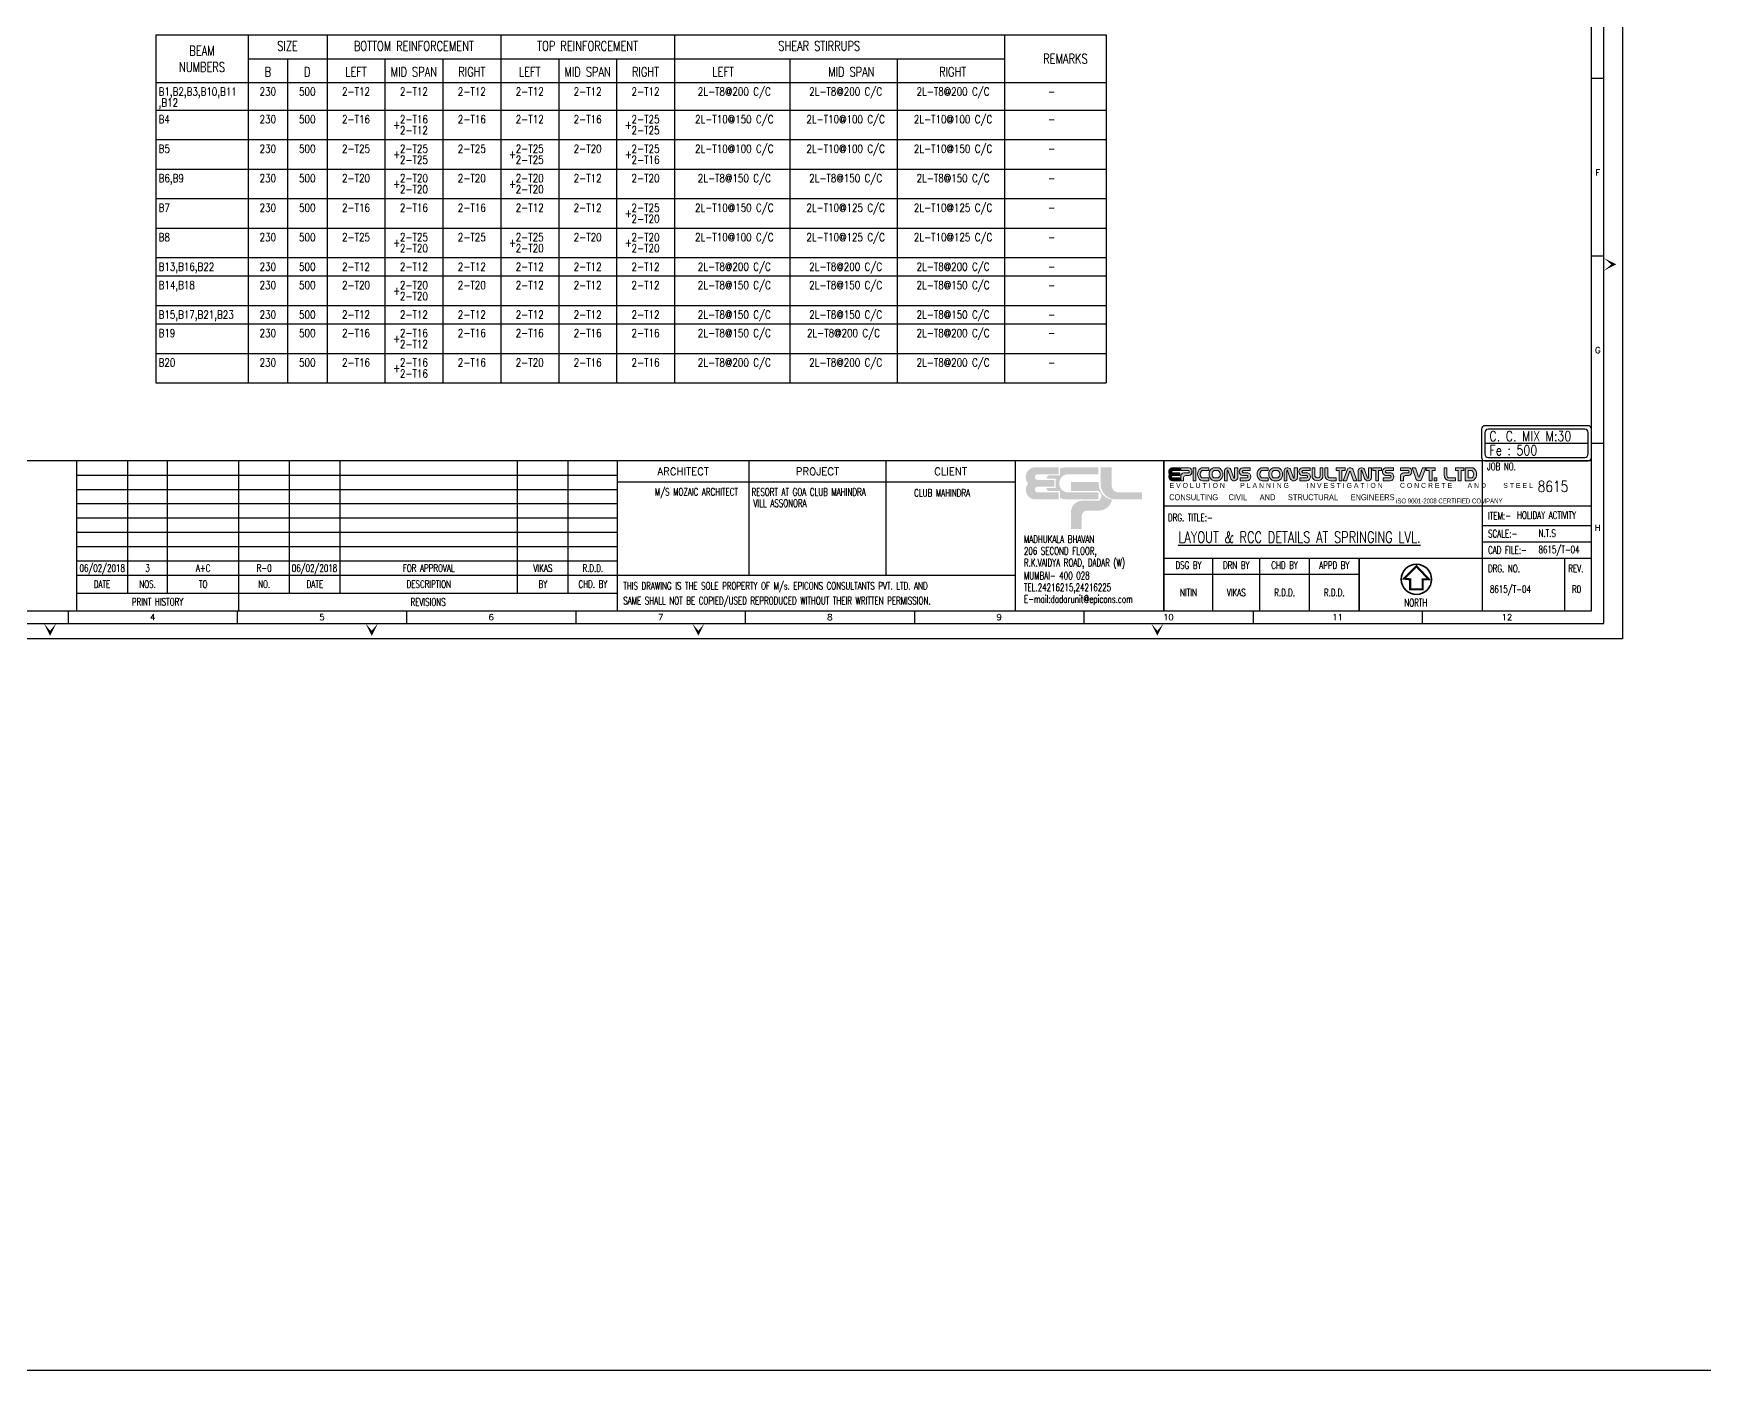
# Model space of a CAD drawing. Header units: millimetres. Extents: x 2659630 to 6742168, y -2425387 to -732288.
# Drawn here: x 4143125 to 4206617, y -1264311 to -1213533 of the extents above; entities that cross this region are included whole.
import ezdxf
from ezdxf.enums import TextEntityAlignment as Align

# ---------------------------------------------------------------- set-up
doc = ezdxf.new("R2010")
doc.units = ezdxf.units.MM
for name, color, linetype, lineweight in [('00 ECPL LOGO', 250, 'Continuous', 20), ('00 ELEV-2', 9, 'Continuous', 30), ('TEXT', 150, 'Continuous', 25)]:
    doc.layers.add(name, color=color, linetype=linetype, lineweight=lineweight)
for name, color, linetype in [('FRAME TABLE', 5, 'Continuous'), ('PNA', 8, 'Continuous'), ('S-COLUMN NO', 2, 'Continuous'), ('S-SCHEDULE LINE-1', 7, 'Continuous'), ('S-TITIL', 6, 'Continuous'), ('Schedule Border', 60, 'Continuous'), ('TEXT (SHEET)', 4, 'Continuous'), ('TEXT MIDIUM', 2, 'Continuous'), ('TEXT NORMAL', 4, 'Continuous'), ('TEXT SHEDULE BEAM', 4, 'Continuous'), ('TITLE', 6, 'Continuous')]:
    doc.layers.add(name, color=color, linetype=linetype)
doc.styles.add('ROMANS', font='r.shx', dxfattribs={"width": 0.7})
doc.styles.add('SEC. TEXT', font='arial.ttf', dxfattribs={"height": 180})

# ---------------------------------------------------------------- blocks, each defined once
blk = doc.blocks.new('ecpl logo')
at = {"layer": '00 ECPL LOGO'}
for color, points in [(256, [(351, -827, 0.621111), (586, -1401), (1442, -1401), (1442, -1151), (682, -1151, -0.917622), (682, -948), (1285, -948), (1285, -702), (682, -702, -0.926164), (682, -501), (1442, -501), (1442, -251), (581, -251, 0.621111), (351, -827)]), (152, [(2940, -251), (2940, -863, 0.384329), (3453, -1401), (4422, -1401), (4422, -1151), (3582, -1151, -0.414214), (3340, -908), (3340, -251)]), (140, [(1887, -779), (1887, -1102), (2862, -1102, -0.232111), (2971, -1281, -0.194401), (2883, -1450), (2269, -1450, 0.364674), (1887, -1802), (1887, -2463), (2269, -2463), (2269, -1996, -0.414214), (2462, -1802), (2899, -1802, 0.338499), (3350, -1412, -0.371272), (2877, -839), (2877, -779)])]:
    blk.add_hatch(color=color, dxfattribs=at).paths.add_polyline_path(points)
h = blk.add_hatch(color=253, dxfattribs=at)
h.dxf.hatch_style = 1
h.paths.add_polyline_path([(995, -993, 0.07148), (1056, -1106), (1486, -1106), (1486, -1356, 0.065387), (1776, -1401), (2862, -1401), (2862, -1151), (1776, -1151, -0.910826), (1742, -501), (2862, -501), (2862, -251), (1776, -251, 0.069483), (1486, -291), (1486, -546), (1071, -546, 0.072407), (1003, -657), (1329, -657), (1329, -993)])
blk = doc.blocks.new('EPICONS TITLE')
at = {"layer": '00 ECPL LOGO'}
h = blk.add_hatch(color=4, dxfattribs=at)
h.dxf.hatch_style = 1
h.paths.add_polyline_path([(678, -252), (678, -146), (414, -146, 0.261636), (303, -208, 0.285841), (304, -378, 0.344902), (324, -574, 0.204992), (418, -614), (678, -614), (678, -510), (424, -510, -1), (418, -426), (678, -426), (678, -331), (424, -331, -1), (422, -252)])
h = blk.add_hatch(color=4, dxfattribs=at)
h.dxf.hatch_style = 1
h.paths.add_polyline_path([(1011, -146), (712, -146), (712, -252), (997, -252, -0.440545), (997, -331), (816, -331, 0.414214), (712, -435), (712, -614), (810, -614), (810, -504, -0.414214), (888, -426), (997, -426, 0.757811)])
h.paths.add_polyline_path([(1254, -146), (1153, -146), (1153, -614), (1254, -614)])
h.paths.add_polyline_path([(1708, -146), (1494, -146, 0.154275), (1419, -169, 0.519672), (1419, -591, 0.154275), (1494, -614), (1708, -614), (1708, -510), (1472, -510, -0.210356), (1452, -502, -0.388707), (1452, -260, -0.210356), (1472, -252), (1708, -252)])
h.paths.add_polyline_path([(2037, -146), (1904, -146, 0.159018), (1828, -171, 0.507969), (1828, -589, 0.159018), (1904, -614), (2037, -614, 0.173791), (2119, -585, 0.472311), (2119, -175, 0.173791)])
h.paths.add_polyline_path([(2046, -252, -0.185052), (2063, -258, -0.445894), (2063, -504, -0.185052), (2046, -510), (1899, -510, -0.185052), (1882, -504, -0.445894), (1882, -258, -0.185052), (1899, -252)], flags=16)
h.paths.add_polyline_path([(2501, -209, 0.723435), (2273, -252), (2273, -614), (2374, -614), (2374, -252, -0.723435), (2399, -241), (2495, -533, 0.724077), (2751, -510), (2751, -146), (2635, -146), (2635, -509, -0.755661), (2603, -519)])
h.paths.add_polyline_path([(3198, -146), (2916, -146, 0.823713), (2916, -429), (3082, -429, -0.713272), (3082, -510), (2830, -510), (2830, -614), (3082, -614, 0.900309), (3082, -324), (2936, -324, -0.746931), (2936, -252), (3198, -252)])
h = blk.add_hatch(color=4, dxfattribs=at)
h.dxf.hatch_style = 1
h.paths.add_polyline_path([(3837, -146), (3623, -146, 0.154275), (3548, -169, 0.519672), (3548, -591, 0.154275), (3623, -614), (3837, -614), (3837, -510), (3600, -510, -0.210932), (3581, -502, -0.385278), (3580, -260, -0.212895), (3599, -252), (3837, -252)])
h.paths.add_polyline_path([(4255, -175, 0.173792), (4173, -146), (4040, -146, 0.159018), (3964, -171, 0.507969), (3964, -589, 0.159018), (4040, -614), (4173, -614, 0.173792), (4255, -585, 0.472311)])
h.paths.add_polyline_path([(4182, -252, -0.185053), (4199, -258, -0.445893), (4199, -504, -0.185053), (4182, -510), (4035, -510, -0.185053), (4017, -504, -0.445893), (4017, -258, -0.185053), (4035, -252)], flags=16)
h.paths.add_polyline_path([(4406, -252), (4406, -614), (4507, -614), (4507, -252, -0.436861), (4522, -236, -0.319738), (4534, -245), (4629, -533, 0.724077), (4884, -510), (4884, -146), (4768, -146), (4768, -509, -0.755661), (4737, -519), (4635, -209, 0.723435)])
h.paths.add_polyline_path([(5335, -146), (5053, -146, 0.823713), (5053, -429), (5219, -429, -0.713272), (5219, -510), (4967, -510), (4967, -614), (5219, -614, 0.900309), (5219, -324), (5074, -324, -0.746931), (5074, -252), (5335, -252)])
h.paths.add_polyline_path([(5509, -146), (5408, -146), (5408, -452, 0.160106), (5433, -529, 0.505303), (5772, -529, 0.160106), (5797, -452), (5797, -146), (5699, -146), (5699, -451, -0.621318), (5509, -451)])
h.paths.add_polyline_path([(5969, -146), (5862, -146), (5862, -406, 0.414214), (6070, -614), (6267, -614), (6267, -510), (6047, -510, -0.414214), (5969, -432)])
h.paths.add_polyline_path([(6589, -146), (6267, -146), (6267, -249), (6372, -249), (6372, -614), (6473, -614), (6473, -249), (6589, -249)])
h.paths.add_polyline_path([(6863, -194, 0.539211), (6672, -201), (6523, -614), (6641, -614), (6752, -289, -0.708617), (6777, -289), (6894, -614), (7006, -614)])
h.paths.add_polyline_path([(7288, -209, 0.723435), (7059, -252), (7059, -614), (7160, -614), (7160, -252, -0.723435), (7186, -241), (7282, -533, 0.724077), (7538, -510), (7538, -146), (7421, -146), (7421, -509, -0.755661), (7390, -519)])
h.paths.add_polyline_path([(7886, -146), (7579, -146), (7579, -249), (7684, -249), (7684, -614), (7785, -614), (7785, -249), (7886, -249)])
h.paths.add_polyline_path([(8321, -146), (8059, -146, 0.157568), (7983, -170, 0.511532), (7983, -404, 0.157569), (8059, -429), (8206, -429, -0.713272), (8206, -510), (7953, -510), (7953, -614), (8206, -614, 0.900308), (8206, -324), (8065, -324), (8060, -324, -0.722204), (8060, -249), (8321, -249)])
h = blk.add_hatch(color=4, dxfattribs=at)
h.dxf.hatch_style = 1
h.paths.add_polyline_path([(8875, -146), (8576, -146), (8576, -252), (8849, -252, -0.270444), (8871, -265, -0.26297), (8871, -318, -0.270444), (8849, -331), (8680, -331, 0.414214), (8576, -435), (8576, -614), (8674, -614), (8674, -504, -0.414214), (8752, -426), (8861, -426, 0.757811)])
h.paths.add_polyline_path([(9103, -146), (8990, -146), (9133, -566, 0.539211), (9324, -560), (9474, -146), (9356, -146), (9244, -471, -0.708617), (9220, -471)])
h.paths.add_polyline_path([(9814, -146), (9492, -146), (9492, -249), (9597, -249), (9597, -614), (9698, -614), (9698, -249), (9814, -249)])
h.paths.add_polyline_path([(10234, -146), (10128, -146), (10128, -406, 0.414214), (10336, -614), (10533, -614), (10533, -510), (10312, -510, -0.414214), (10234, -432)])
h.paths.add_polyline_path([(9871, -510), (9775, -510), (9775, -614), (9871, -614)])
h = blk.add_hatch(color=4, dxfattribs=at)
h.dxf.hatch_style = 1
h.paths.add_polyline_path([(10533, -146), (10533, -249), (10637, -249), (10637, -614), (10739, -614), (10739, -249), (10839, -249), (10839, -146)])
h.paths.add_polyline_path([(10890, -146), (10890, -614), (11119, -614, 0.189446), (11208, -580, 0.435754), (11208, -181, 0.189446), (11119, -146)])
h.paths.add_polyline_path([(11122, -249, -0.519112), (11122, -510), (10989, -510), (10989, -249)], flags=16)
at = {"layer": '00 ECPL LOGO', "color": 4}
for p, q in [((678, -146), (414, -146)), ((418, -426), (678, -426)), ((678, -510), (418, -510)), ((424, -252), (678, -252)), ((678, -331), (424, -331)), ((678, -252), (678, -146)), ((678, -426), (678, -331)), ((678, -614), (678, -510)), ((1011, -146), (712, -146)), ((712, -146), (712, -252)), ((997, -252), (712, -252)), ((712, -435), (712, -614)), ((810, -504), (810, -614)), ((997, -331), (816, -331)), ((888, -426), (997, -426)), ((1153, -146), (1254, -146)), ((1153, -146), (1153, -614)), ((1254, -146), (1254, -614)), ((1472, -252), (1708, -252)), ((1472, -510), (1708, -510)), ((1494, -146), (1708, -146)), ((1708, -252), (1708, -146)), ((1708, -614), (1708, -510)), ((1899, -252), (2046, -252)), ((1899, -510), (2046, -510)), ((1904, -146), (2037, -146)), ((2273, -252), (2273, -614)), ((2374, -252), (2374, -614)), ((2399, -241), (2495, -533)), ((2501, -209), (2603, -519)), ((2635, -146), (2751, -146)), ((2751, -146), (2635, -146)), ((2635, -146), (2635, -510)), ((2751, -146), (2751, -510)), ((2751, -252), (2751, -252)), ((2751, -510), (2751, -510)), ((2830, -614), (2830, -510)), ((2830, -510), (3082, -510)), ((2916, -146), (3198, -146)), ((3198, -146), (2916, -146)), ((3082, -429), (2916, -429)), ((2936, -252), (3198, -252)), ((3082, -324), (2936, -324)), ((3198, -252), (3198, -146)), ((3599, -252), (3837, -252)), ((3600, -510), (3837, -510)), ((3837, -146), (3623, -146)), ((3837, -252), (3837, -146)), ((3837, -614), (3837, -510)), ((4035, -252), (4182, -252)), ((4035, -510), (4182, -510)), ((4040, -146), (4173, -146)), ((4406, -252), (4406, -614)), ((4507, -252), (4507, -614)), ((4534, -245), (4629, -533)), ((4635, -209), (4737, -519)), ((4768, -146), (4884, -146)), ((4768, -146), (4884, -146)), ((4884, -146), (4768, -146)), ((4768, -146), (4768, -510)), ((4884, -146), (4884, -510)), ((4884, -252), (4884, -252)), ((4967, -614), (4967, -510)), ((4967, -510), (5219, -510)), ((4967, -510), (5219, -510)), ((5053, -146), (5335, -146)), ((5053, -146), (5335, -146)), ((5335, -146), (5053, -146)), ((5219, -429), (5053, -429)), ((5074, -252), (5335, -252)), ((5219, -324), (5074, -324)), ((5335, -252), (5335, -146)), ((5408, -146), (5509, -146)), ((5509, -146), (5408, -146)), ((5408, -146), (5408, -452)), ((5509, -146), (5509, -451)), ((5699, -146), (5797, -146)), ((5797, -146), (5699, -146)), ((5699, -146), (5699, -451)), ((5797, -146), (5797, -452)), ((5862, -146), (5969, -146)), ((5969, -146), (5862, -146)), ((5862, -406), (5862, -146)), ((5969, -432), (5969, -146)), ((6047, -510), (6267, -510)), ((6267, -146), (6589, -146)), ((6589, -146), (6267, -146)), ((6267, -146), (6267, -249)), ((6267, -249), (6372, -249)), ((6267, -510), (6267, -614)), ((6372, -614), (6372, -249)), ((6473, -614), (6473, -249)), ((6473, -249), (6589, -249)), ((6523, -614), (6672, -201)), ((6589, -146), (6589, -249)), ((6641, -614), (6752, -289)), ((6894, -614), (6777, -289)), ((7006, -614), (6863, -194)), ((7059, -252), (7059, -614)), ((7160, -252), (7160, -614)), ((7186, -241), (7282, -533)), ((7288, -209), (7390, -519)), ((7421, -146), (7538, -146)), ((7421, -146), (7538, -146)), ((7538, -146), (7421, -146)), ((7421, -146), (7538, -146)), ((7421, -146), (7421, -510)), ((7538, -146), (7538, -510)), ((7538, -252), (7538, -252)), ((7538, -510), (7538, -510)), ((7579, -146), (7886, -146)), ((7886, -146), (7579, -146)), ((7579, -146), (7886, -146)), ((7579, -146), (7886, -146)), ((7886, -146), (7579, -146)), ((7579, -146), (7579, -249)), ((7579, -249), (7684, -249)), ((7579, -249), (7684, -249)), ((7684, -614), (7684, -249)), ((7785, -614), (7785, -249)), ((7785, -249), (7886, -249)), ((7785, -249), (7886, -249)), ((7886, -146), (7886, -249)), ((7953, -614), (7953, -510)), ((7953, -510), (8206, -510)), ((7953, -510), (8206, -510)), ((7953, -510), (8206, -510)), ((8040, -146), (8321, -146)), ((8040, -146), (8321, -146)), ((8206, -429), (8040, -429)), ((8321, -146), (8059, -146)), ((8059, -429), (8194, -429)), ((8060, -249), (8321, -249)), ((8206, -324), (8060, -324)), ((8065, -324), (8206, -324)), ((8321, -252), (8321, -146)), ((8875, -146), (8576, -146)), ((8576, -146), (8576, -252)), ((8849, -252), (8576, -252)), ((8576, -435), (8576, -614)), ((8674, -504), (8674, -614)), ((8849, -331), (8680, -331)), ((8752, -426), (8861, -426)), ((9103, -146), (8990, -146)), ((9103, -146), (8990, -146)), ((8990, -146), (9133, -566)), ((9103, -146), (9220, -471)), ((9356, -146), (9244, -471)), ((9474, -146), (9324, -560)), ((9474, -146), (9356, -146)), ((9408, -146), (9356, -146)), ((9474, -146), (9356, -146)), ((9492, -146), (9814, -146)), ((9814, -146), (9492, -146)), ((9492, -146), (9814, -146)), ((9492, -146), (9814, -146)), ((9492, -146), (9814, -146)), ((9492, -146), (9492, -249)), ((9492, -249), (9597, -249)), ((9492, -249), (9597, -249)), ((9597, -614), (9597, -249)), ((9698, -614), (9698, -249)), ((9698, -249), (9814, -249)), ((9698, -249), (9814, -249)), ((9814, -146), (9814, -249)), ((10128, -146), (10234, -146)), ((10234, -146), (10128, -146)), ((10128, -406), (10128, -146)), ((10234, -432), (10234, -146)), ((10312, -510), (10533, -510)), ((10533, -146), (10839, -146)), ((10839, -146), (10533, -146)), ((10533, -146), (10533, -249)), ((10533, -249), (10637, -249)), ((10637, -249), (10533, -249)), ((10533, -510), (10533, -614)), ((10637, -614), (10637, -249)), ((10739, -614), (10739, -249)), ((10739, -249), (10839, -249)), ((10739, -249), (10839, -249)), ((10839, -249), (10739, -249)), ((10839, -146), (10839, -249)), ((10890, -146), (11119, -146)), ((10890, -146), (10890, -614)), ((10989, -249), (10989, -510)), ((10989, -249), (11113, -249)), ((10989, -510), (11113, -510)), ((418, -614), (678, -614)), ((712, -614), (810, -614)), ((1153, -614), (1254, -614)), ((1494, -614), (1708, -614)), ((2037, -614), (1904, -614)), ((2273, -614), (2374, -614)), ((2614, -614), (2635, -614)), ((2635, -614), (2635, -614)), ((2830, -614), (3082, -614)), ((2830, -614), (3082, -614)), ((3623, -614), (3837, -614)), ((4040, -614), (4173, -614)), ((4406, -614), (4507, -614)), ((4406, -614), (4507, -614)), ((4406, -614), (4507, -614)), ((4967, -614), (5219, -614)), ((4967, -614), (5219, -614)), ((4967, -614), (5219, -614)), ((6070, -614), (6267, -614)), ((6070, -614), (6267, -614)), ((6372, -614), (6473, -614)), ((6372, -614), (6473, -614)), ((6523, -614), (6641, -614)), ((6589, -614), (6641, -614)), ((6894, -614), (7006, -614)), ((6894, -614), (7006, -614)), ((7059, -614), (7160, -614)), ((7059, -614), (7160, -614)), ((7059, -614), (7160, -614)), ((7684, -614), (7785, -614)), ((7684, -614), (7785, -614)), ((7684, -614), (7785, -614)), ((7684, -614), (7785, -614)), ((7953, -614), (8206, -614)), ((7953, -614), (8206, -614)), ((7953, -614), (8206, -614)), ((7953, -614), (8206, -614)), ((7953, -614), (8206, -614)), ((8576, -614), (8674, -614)), ((9597, -614), (9698, -614)), ((9597, -614), (9698, -614)), ((9597, -614), (9698, -614)), ((10336, -614), (10533, -614)), ((10336, -614), (10533, -614)), ((10637, -614), (10739, -614)), ((10637, -614), (10739, -614)), ((10637, -614), (10739, -614)), ((10637, -614), (10739, -614)), ((10653, -614), (10739, -614)), ((10653, -614), (10739, -614)), ((10653, -614), (10739, -614)), ((10653, -614), (10739, -614)), ((10890, -614), (11119, -614))]:
    blk.add_line(p, q, dxfattribs=at)
blk.add_lwpolyline([(9775, -510), (9871, -510), (9871, -614), (9775, -614)], close=True, dxfattribs=at)
for centre, radius, start, end in [((439, -292), 160, 148.64797, 212.45631), ((439, -464), 160, 147.54369, 223.66124), ((414, -276), 130, 90, 148.64797), ((418, -484), 130, 223.66124, 270), ((421, -468), 42.1, 94.02421, 265.97579), ((423, -291), 39.6, 88.76368, 271.23632), ((816, -435), 104, 90, 180), ((888, -504), 78, 90, 180), ((965, -284), 146, 282.71879, 71.3398), ((961, -291), 53.7, 312.44874, 47.55126), ((1567, -380), 257, 125.08074, 234.91926), ((1584, -381), 179, 137.51709, 222.48291), ((1494, -276), 130, 90, 125.08074), ((1494, -484), 130, 234.91926, 270), ((1472, -278), 26, 90, 137.51709), ((1472, -484), 26, 222.48291, 270), ((1981, -380), 259, 126.14172, 233.85828), ((1992, -381), 165, 131.93642, 228.06358), ((1904, -276), 130, 90, 126.14172), ((1904, -484), 130, 233.85828, 270), ((1899, -278), 26, 90, 131.93642), ((1899, -484), 26, 228.06358, 270), ((2037, -276), 130, 50.56378, 90), ((2037, -484), 130, 270, 309.43622), ((2046, -278), 26, 48.06358, 90), ((2046, -484), 26, 270, 311.93642), ((1953, -381), 165, 311.93642, 48.06358), ((1951, -380), 265, 309.43622, 50.56378), ((2394, -268), 122, 28.74999, 172.28311), ((2388, -251), 14.5, 40.01913, 183.55226), ((2619, -479), 135, 203.2219, 346.75502), ((2618, -510), 17.1, 214.07961, 357.61273), ((2944, -287), 144, 101.04253, 258.95747), ((2947, -288), 37.6, 106.48558, 253.51442), ((3067, -469), 146, 276.00604, 83.99396), ((3068, -470), 43.1, 289.00161, 70.99839), ((3696, -380), 257, 125.08074, 234.91926), ((3714, -381), 180, 138.07412, 222.35635), ((3623, -276), 130, 90, 125.08074), ((3623, -484), 130, 234.91926, 270), ((3599, -278), 26, 90, 138.07412), ((3600, -484), 26, 222.35635, 270), ((4116, -380), 259, 126.14172, 233.85828), ((4127, -381), 165, 131.93642, 228.06358), ((4040, -276), 130, 90, 126.14172), ((4040, -484), 130, 233.85828, 270), ((4035, -278), 26, 90, 131.93642), ((4035, -484), 26, 228.06358, 270), ((4173, -276), 130, 50.56378, 90), ((4173, -484), 130, 270, 309.43622), ((4182, -278), 26, 48.06358, 90), ((4182, -484), 26, 270, 311.93642), ((4089, -381), 165, 311.93642, 48.06358), ((4087, -380), 265, 309.43622, 50.56378), ((4527, -268), 122, 28.74999, 172.28311), ((4522, -251), 14.5, 89.15773, 183.55226), ((4522, -249), 13, 18.23344, 89.15773), ((4753, -479), 135, 203.2219, 346.85165), ((4751, -510), 17.1, 214.07961, 357.61273), ((5081, -287), 144, 101.04253, 258.95747), ((5084, -288), 37.6, 106.48558, 253.51442), ((5204, -469), 146, 276.00604, 83.99396), ((5205, -470), 43.1, 289.00161, 70.99839), ((5538, -452), 130, 180, 216.38482), ((5602, -404), 210, 216.38482, 323.61518), ((5604, -405), 106, 206.29314, 333.70686), ((5667, -452), 130, 323.61518, 0), ((6070, -406), 208, 180, 270), ((6047, -432), 78, 180, 270), ((6770, -260), 114, 35.16598, 148.50219), ((6764, -294), 13, 19.76646, 161.05459), ((7181, -268), 122, 28.74999, 172.28311), ((7175, -251), 14.5, 40.01913, 183.55226), ((7406, -479), 135, 203.2219, 346.75502), ((7404, -510), 17.1, 214.07961, 357.61273), ((8067, -287), 144, 125.81796, 234.18198), ((8059, -276), 130, 90, 125.81796), ((8059, -299), 130, 234.18198, 270), ((8072, -286), 39.3, 108.32609, 238.19572), ((8065, -298), 26, 238.19572, 270), ((8190, -469), 146, 276.00604, 83.99396), ((8192, -470), 43.1, 289.00161, 70.99839), ((8680, -435), 104, 90, 180), ((8752, -504), 78, 90, 180), ((8849, -278), 26, 29.46718, 90), ((8849, -305), 26, 270, 330.53282), ((8829, -284), 146, 282.71879, 71.3398), ((8824, -291), 53.7, 330.53282, 29.46718), ((9227, -500), 114, 215.16598, 328.50219), ((9232, -467), 13, 199.76646, 341.05459), ((10336, -406), 208, 180, 270), ((10312, -432), 78, 180, 270), ((11113, -275), 26, 51.48158, 90), ((11113, -484), 26, 270, 308.51842), ((11119, -276), 130, 47.09074, 90), ((11119, -484), 130, 270, 312.90926), ((11030, -380), 160, 308.51842, 51.48158), ((11023, -380), 272, 312.90926, 47.09074)]:
    blk.add_arc(centre, radius, start, end, dxfattribs=at)
at = {"layer": '00 ECPL LOGO', "color": 4, "style": 'SEC. TEXT'}
for s, height, width, p in [('CONSULTING     CIVIL      AND      STRUCTURAL      ENGINEERS', 212.64, 0.9, (294, -1308)), ('E V O L U T I O N        P L A N N I N G         I N V E S T I G A T I O N         C O N C R E T E        A N D         S T E E L', 177.202, 0.8, (308, -869)), ('iSO 9001-2008 CERTIFIED COMPANY', 177.2, 0.7, (8411, -1424))]:
    blk.add_text(s, height=height, dxfattribs=dict(at, width=width)).set_placement(p)
blk = doc.blocks.new('FOLDER')
at = {"layer": 'PNA'}
for points in [[(-1250, 2500), (0, 0), (0, 1000)], [(1250, 2500), (0, 0), (0, 1000)]]:
    blk.add_solid(points, dxfattribs=at)
blk = doc.blocks.new('A1_SHEET.')
at = {"color": 1}
for p, q in [((828.5, 71.9), (17.5, 71.9)), ((655.76, 53.61), (828.5, 53.61)), ((655.76, 32.53), (828.5, 32.53)), ((216.12, 25.64), (435.51, 25.64)), ((655.76, 26.1), (734.56, 26.1)), ((216.12, 18.44), (434.78, 18.44))]:
    blk.add_line(p, q, dxfattribs=at)
for p, q in [((236.89, 18.44), (236.89, 71.9)), ((252.98, 18.44), (252.98, 71.9)), ((302.31, 18.44), (302.31, 71.9)), ((322.73, 18.44), (322.73, 71.9)), ((394.39, 18.44), (394.39, 71.9)), ((414.95, 18.44), (414.95, 71.9)), ((734.56, 11.2), (734.56, 32.53))]:
    blk.add_line(p, q)
at = {"color": 5, "linetype": 'ByBlock', "lineweight": -2}
for p, q in [((216.24, 66.12), (434.78, 66.12)), ((216.24, 60.33), (434.78, 60.33)), ((216.24, 54.55), (434.78, 54.55)), ((216.24, 48.77), (434.78, 48.77)), ((216.24, 42.98), (434.78, 42.98)), ((784.52, 45.74), (828.5, 45.74)), ((216.24, 37.2), (434.78, 37.2)), ((784.52, 39.14), (828.5, 39.14)), ((216.24, 31.42), (434.78, 31.42)), ((675.41, 11.2), (675.41, 32.53)), ((694.37, 11.2), (694.37, 32.53)), ((714.47, 11.2), (714.47, 32.53)), ((817.49, 32.53), (817.49, 11.2))]:
    blk.add_line(p, q, dxfattribs=at)
at = {"flags": 128}
blk.add_lwpolyline([(0, 0), (0, 594), (841, 594), (841, 0)], close=True, dxfattribs=at)
at = {"color": 1, "const_width": 0.575}
for points in [[(216.24, 11.33), (216.24, 71.9)], [(281.75, 11.33), (281.75, 71.9)], [(434.78, 11.2), (434.78, 71.9)], [(487.97, 25.58), (487.97, 71.9)], [(543.33, 25.58), (543.33, 71.9)], [(595.57, 11.2), (595.57, 71.9)], [(655.61, 11.2), (655.61, 71.9)], [(784.34, 11.2), (784.34, 71.9)], [(434.78, 63.3), (595.57, 63.3)], [(734.56, 11.2), (734.56, 32.53)], [(434.78, 25.58), (595.57, 25.58)]]:
    blk.add_lwpolyline(points, dxfattribs=at)
at = {"layer": 'PNA'}
for p, q in [((828.5, 226.45), (833.5, 226.45)), ((828.5, 154.7), (833.5, 154.7)), ((828.5, 78.95), (833.5, 78.95)), ((212.75, 11.2), (212.75, 6.2)), ((281.17, 11.2), (281.17, 6.2)), ((349.58, 11.2), (349.58, 6.2)), ((418, 11.2), (418, 6.2)), ((486.42, 11.2), (486.42, 6.2)), ((554.83, 11.2), (554.83, 6.2)), ((623.25, 11.2), (623.25, 6.2)), ((691.67, 11.2), (691.67, 6.2)), ((760.08, 11.2), (760.08, 6.2))]:
    blk.add_line(p, q, dxfattribs=at)
at = {"layer": 'PNA', "color": 1}
for points in [[(7.5, 6.2), (833.5, 6.2), (833.5, 587.8), (7.5, 587.8)], [(17.5, 11.2), (828.5, 11.2), (828.5, 582.8), (17.5, 582.8)]]:
    blk.add_lwpolyline(points, close=True, dxfattribs=at)
at = {"layer": 'TITLE', "color": 1, "const_width": 0.856}
blk.add_lwpolyline([(757.71, 29.29), (752.7, 24.27), (755.18, 23.98), (755.18, 19.94), (760.25, 19.94), (760.25, 23.98), (762.73, 23.98)], close=True, dxfattribs=at)
at = {"layer": 'TITLE', "lineweight": 35}
blk.add_circle((757.71, 23.98), 6.12, dxfattribs=at)
at = {"layer": '00 ELEV-2', "xscale": 0.0112961961291064, "yscale": 0.0112961961291064, "zscale": 0.0112961961291064}
for name, p in [('ecpl logo', (596.83, 72.1)), ('EPICONS TITLE', (654.45, 70.73))]:
    blk.add_blockref(name, p, dxfattribs=at)
at = {"layer": 'PNA', "xscale": 0.0020000000001672, "yscale": 0.0020000000001672, "zscale": 0.0020000000001672, "rotation": 90}
blk.add_blockref('FOLDER', (838.5, 151.2), dxfattribs=at)
at = {"layer": 'PNA', "xscale": 0.0020000000043068, "yscale": 0.0020000000043068, "zscale": 0.0020000000043068}
for p in [(205.5, 1.2), (335.5, 1.2), (467.5, 1.2), (653, 1.2)]:
    blk.add_blockref('FOLDER', p, dxfattribs=at)
at = {"layer": 'PNA', "style": 'ROMANS'}
for s, p in [('F', (831, 188.3)), ('G', (831, 116.55)), ('H', (831, 44.8)), ('4', (246.97, 8.7)), ('5', (315.38, 8.7)), ('6', (383.8, 8.7)), ('7', (452.22, 8.7)), ('8', (520.63, 8.7)), ('9', (589.05, 8.7)), ('10', (657.47, 8.7)), ('11', (725.88, 8.7)), ('12', (794.3, 8.7))]:
    blk.add_text(s, height=2.5, dxfattribs=at).set_placement(p, align=Align.MIDDLE)
at = {"layer": 'TEXT (SHEET)', "color": 2, "style": 'ROMANS'}
for s, p in [('ARCHITECT', (461.38, 67.6)), ('PROJECT', (515.65, 67.6)), ('CLIENT', (569.45, 67.6))]:
    blk.add_text(s, height=3, dxfattribs=at).set_placement(p, align=Align.MIDDLE_CENTER)
at = {"layer": 'TEXT (SHEET)', "color": 4, "style": 'ROMANS', "width": 0.7}
for s, p in [('JOB NO.', (786.28, 68.07)), ('MADHUKALA BHAVAN', (599.07, 38.66, 0.07)), ('206 SECOND FLOOR,', (599.07, 33.94, 0.07)), ('R.K.VAIDYA ROAD, DADAR (W)', (599.07, 29.22, 0.07)), ('THIS DRAWING IS THE SOLE PROPERTY OF M/s. EPICONS CONSULTANTS PVT. LTD. AND', (437.15, 19.82)), ('TEL.24216215,24216225', (599.07, 19.24, 0.07)), ('MUMBAI- 400 028', (599.07, 23.96, 0.07)), ('SAME SHALL NOT BE COPIED/USED REPRODUCED WITHOUT THEIR WRITTEN PERMISSION.', (437.15, 13.87)), ('E-mail:dadarunit@epicons.com', (599.07, 14.52, 0.07)), ('NORTH', (752.82, 13.05))]:
    blk.add_text(s, height=3, dxfattribs=at).set_placement(p)
for s, p in [('DRG. TITLE:-', (657.3, 48.95)), ('ITEM:-', (786.66, 49.68)), ('SCALE:-', (786.66, 42.44)), ('CAD FILE:-', (786.66, 35.83)), ('DRG. NO. ', (786.66, 28.38)), ('REV.', (819.08, 28.38))]:
    blk.add_text(s, height=3, dxfattribs=at).set_placement(p, align=Align.MIDDLE_LEFT)
for s, p in [('DSG BY', (665.58, 29.68)), ('DRN BY', (684.89, 29.68)), ('CHD BY', (704.42, 29.68)), ('APPD BY', (724.51, 29.68)), ('DATE', (226.5, 22.04)), ('NOS.', (244.93, 22.04)), ('TO', (267.36, 22.04)), ('NO.', (292.03, 22.04)), ('DATE', (312.52, 22.04)), ('DESCRIPTION', (358.56, 22.04)), ('BY', (404.67, 22.04)), ('CHD. BY', (424.87, 22.04)), ('PRINT HISTORY', (248.93, 14.89)), ('REVISIONS', (358.27, 14.82))]:
    blk.add_text(s, height=3, dxfattribs=at).set_placement(p, align=Align.MIDDLE_CENTER)

msp = doc.modelspace()

# ---------------------------------------------------------------- linework, layer by layer
at = {"layer": 'FRAME TABLE', "color": 7}
for p, q in [((4147780.551, -1213591.329), (4183877.128, -1213591.329)), ((4147780.551, -1213591.329), (4147780.551, -1215391.329)), ((4151280.551, -1213591.329), (4151280.551, -1215391.329)), ((4154280.551, -1213591.329), (4154280.551, -1215391.329)), ((4160880.551, -1213591.329), (4160880.551, -1215391.329)), ((4167480.551, -1213591.329), (4167480.551, -1215391.329)), ((4180022.321, -1213591.329), (4180022.321, -1215391.329)), ((4183877.128, -1213591.329), (4183877.128, -1215391.329)), ((4152780.551, -1214491.329), (4152780.551, -1215391.329)), ((4156480.551, -1214491.329), (4156480.551, -1215391.329)), ((4158680.551, -1214491.329), (4158680.551, -1215391.329)), ((4163080.551, -1214491.329), (4163080.551, -1215391.329)), ((4165280.551, -1214491.329), (4165280.551, -1215391.329)), ((4171861.141, -1214491.329), (4171861.141, -1215391.329)), ((4175941.731, -1214491.329), (4175941.731, -1215391.329)), ((4147780.551, -1215391.329), (4183877.128, -1215391.329)), ((4147780.551, -1215391.329), (4147780.551, -1226801.329)), ((4151280.551, -1215391.329), (4151280.551, -1226801.329)), ((4152780.551, -1215391.329), (4152780.551, -1226801.329)), ((4154280.551, -1215391.329), (4154280.551, -1226801.329)), ((4156480.551, -1215391.329), (4156480.551, -1226801.329)), ((4158680.551, -1215391.329), (4158680.551, -1226801.329)), ((4160880.551, -1215391.329), (4160880.551, -1226801.329)), ((4163080.551, -1215391.329), (4163080.551, -1226801.329)), ((4165280.551, -1215391.329), (4165280.551, -1226801.329)), ((4167480.551, -1215391.329), (4167480.551, -1226801.329)), ((4171861.141, -1215391.329), (4171861.141, -1226801.329)), ((4175941.731, -1215391.329), (4175941.731, -1226801.329)), ((4180022.321, -1215391.329), (4180022.321, -1226801.329)), ((4183877.128, -1215391.329), (4183877.128, -1226801.329)), ((4147780.551, -1226801.329), (4183877.128, -1226801.329))]:
    msp.add_line(p, q, dxfattribs=at)
at = {"layer": 'FRAME TABLE'}
for p, q in [((4151280.551, -1214491.329), (4180022.321, -1214491.329)), ((4147780.551, -1216441.329), (4183877.128, -1216441.329)), ((4147780.551, -1216441.329), (4183877.128, -1216441.329)), ((4147780.551, -1217561.329), (4183877.128, -1217561.329)), ((4147780.551, -1218681.329), (4183877.128, -1218681.329)), ((4147780.551, -1218681.329), (4183877.128, -1218681.329)), ((4147780.551, -1219801.329), (4183877.128, -1219801.329)), ((4147780.551, -1219801.329), (4183877.128, -1219801.329)), ((4147780.551, -1220921.329), (4183877.128, -1220921.329)), ((4147780.551, -1222041.329), (4183877.128, -1222041.329)), ((4147780.551, -1222041.329), (4183877.128, -1222041.329)), ((4147780.551, -1222741.329), (4183877.128, -1222741.329)), ((4147780.551, -1223861.329), (4183877.128, -1223861.329)), ((4147780.551, -1224561.329), (4183877.128, -1224561.329)), ((4147780.551, -1225681.329), (4183877.128, -1225681.329))]:
    msp.add_line(p, q, dxfattribs=at)
at = {"layer": 'S-COLUMN NO', "ltscale": 2500}
msp.add_lwpolyline([(3814845.884, -1073997.354), (4322310.866, -1073997.354), (4322310.866, -1264311.494), (3814845.884, -1264311.494)], close=True, dxfattribs=at)
at = {"layer": 'S-SCHEDULE LINE-1', "color": 2}
for p, q in [((4202068.434, -1228558.358), (4198398.255, -1228558.358)), ((4198270.655, -1228685.958), (4198270.655, -1229503.121)), ((4198270.655, -1229094.54), (4202196.628, -1229094.54)), ((4202196.628, -1229503.121), (4202196.628, -1228686.552)), ((4198398.255, -1229630.721), (4202069.028, -1229630.721))]:
    msp.add_line(p, q, dxfattribs=at)
msp.add_lwpolyline([(4198270.655, -1228430.165, 0.414213562), (4198142.461, -1228558.358), (4198142.461, -1229630.721, 0.414213562), (4198270.655, -1229758.915), (4202197.221, -1229758.915, 0.414213562), (4202324.821, -1229631.315), (4202324.821, -1228558.358, 0.414213562), (4202196.628, -1228430.165), (4198270.655, -1228430.165)], format="xyb", dxfattribs=at)
for centre, radius, start, end in [((4198398.255, -1228685.958), 127.6, 90, 180), ((4202068.434, -1228686.552), 128.194, 359.99999999, 90), ((4198398.255, -1229503.121), 127.6, 180, 270), ((4202069.028, -1229503.121), 127.6, 270, 0)]:
    msp.add_arc(centre, radius, start, end, dxfattribs=at)
at = {"layer": 'Schedule Border'}
msp.add_line((4147780.551, -1215391.329), (4183877.128, -1215391.329), dxfattribs=at)

# ---------------------------------------------------------------- block references
at = {"xscale": 94.00879904875153, "yscale": 94.00879904875153, "zscale": 94.00879904875153}
msp.add_blockref('A1_SHEET.', (4124438.531, -1236518.147), dxfattribs=at)

# ---------------------------------------------------------------- texts
at = {"layer": 'S-TITIL', "style": 'ROMANS', "width": 0.8}
for s, height, p in [('C. C. MIX M:30', 384.58145, (4198441.58, -1228826.449)), ('C. C. MIX M:30', 384.58145, (4198441.58, -1228826.449)), ('C. C. MIX M:30', 384.58145, (4198441.58, -1228826.449)), ('Fe : 500', 384.5815, (4198441.58, -1229362.631)), ('Fe : 500', 384.5815, (4198441.58, -1229362.631)), ('Fe : 500', 384.5815, (4198441.58, -1229362.631))]:
    msp.add_text(s, height=height, dxfattribs=at).set_placement(p, align=Align.MIDDLE_LEFT)
at = {"layer": 'TEXT', "color": 2, "style": 'ROMANS', "width": 0.7}
for s, p in [('RESORT AT GOA CLUB MAHINDRA', (4170405.418, -1230946.364)), ('RESORT AT GOA CLUB MAHINDRA', (4170405.418, -1230946.364)), ('RESORT AT GOA CLUB MAHINDRA', (4170405.418, -1230946.364)), ('CLUB MAHINDRA', (4176588.155, -1230982.067)), ('CLUB MAHINDRA', (4176588.155, -1230982.067)), ('CLUB MAHINDRA', (4176588.155, -1230982.067)), ('VILL ASSONORA', (4170479.653, -1231375.973)), ('VILL ASSONORA', (4170479.653, -1231375.973)), ('VILL ASSONORA', (4170479.653, -1231375.973)), ('HOLIDAY ACTIVITY', (4199493.596, -1231826.681)), ('N.T.S', (4200308.316, -1232513.831)), ('N.T.S', (4200308.316, -1232513.831)), ('N.T.S', (4200308.316, -1232513.831)), ('8615/T-04', (4200308.316, -1233134.642)), ('8615/T-04', (4198462.825, -1234637.7)), ('R0', (4201582.806, -1234637.7)), ('R0', (4201582.806, -1234637.7)), ('R0', (4201582.806, -1234637.7))]:
    msp.add_text(s, height=282.0264, dxfattribs=at).set_placement(p, align=Align.MIDDLE_LEFT)
at = {"layer": 'TEXT', "color": 1, "style": 'ROMANS', "width": 0.8}
msp.add_text('8615', height=423.0396, dxfattribs=at).set_placement((4200858.691, -1230733.594), align=Align.MIDDLE_CENTER)
msp.add_text('8615', height=423.0396, dxfattribs=at).set_placement((4200858.691, -1230733.594), align=Align.MIDDLE_CENTER)
msp.add_text('8615', height=423.0396, dxfattribs=at).set_placement((4200858.691, -1230733.594), align=Align.MIDDLE_CENTER)
at = {"layer": 'TEXT', "color": 1, "style": 'ROMANS', "width": 0.75}
msp.add_text('%%ULAYOUT & RCC DETAILS AT SPRINGING LVL.', height=423.0396, dxfattribs=at).set_placement((4186623.294, -1232664.404), align=Align.MIDDLE_LEFT)
at = {"layer": 'TEXT', "color": 2, "style": 'ROMANS', "width": 0.7}
for s, height, p in [('06/02/2018', 282.0264, (4145737.336, -1233836.374)), ('06/02/2018', 282.0264, (4153803.468, -1233836.374)), ('3', 282.026, (4147464.386, -1233836.374)), ('3', 282.026, (4147464.386, -1233836.374)), ('A+C', 282.0264, (4149572.974, -1233836.374)), ('A+C', 282.0264, (4149572.974, -1233836.374)), ('R-0', 282.0264, (4151891.648, -1233836.374)), ('R-0', 282.0264, (4151891.648, -1233836.374)), ('FOR APPROVAL', 282.0264, (4158146.531, -1233836.374)), ('VIKAS', 282.0264, (4162481.385, -1233836.374)), ('R.D.D.', 282.0264, (4164379.932, -1233838.748)), ('R.D.D.', 282.0264, (4164379.932, -1233838.748)), ('NITIN', 282.0264, (4187009.023, -1234764.936)), ('VIKAS', 282.0264, (4188823.885, -1234764.936)), ('R.D.D.', 282.0264, (4190659.898, -1234764.936)), ('R.D.D.', 282.0264, (4190659.898, -1234764.936)), ('R.D.D.', 282.0264, (4190659.898, -1234764.936)), ('R.D.D.', 282.0264, (4192549.279, -1234764.936)), ('R.D.D.', 282.0264, (4192549.279, -1234764.936)), ('R.D.D.', 282.0264, (4192549.279, -1234764.936))]:
    msp.add_text(s, height=height, dxfattribs=at).set_placement(p, align=Align.MIDDLE_CENTER)
at = {"layer": 'TEXT', "color": 2, "insert": (4166735.911, -1230802.663), "char_height": 282.0264, "width": 3101.18932, "attachment_point": 1, "style": 'ROMANS'}
msp.add_mtext('M/S MOZAIC ARCHITECT', dxfattribs=at)
msp.add_mtext('M/S MOZAIC ARCHITECT', dxfattribs=at)
msp.add_mtext('M/S MOZAIC ARCHITECT', dxfattribs=at)
at = {"layer": 'TEXT MIDIUM', "style": 'ROMANS', "width": 0.75}
for s, p in [('SIZE', (4152780.551, -1214191.329)), ('BOTTOM REINFORCEMENT', (4157580.551, -1214191.329)), ('TOP REINFORCEMENT', (4164180.551, -1214191.329)), ('SHEAR STIRRUPS', (4172980.551, -1214191.329)), ('NUMBERS', (4149530.551, -1214991.329))]:
    msp.add_text(s, height=364.8, dxfattribs=at).set_placement(p, align=Align.CENTER)
for s, p in [('BEAM', (4149530.551, -1214191.329)), ('REMARKS', (4182335.358, -1214491.329)), ('B', (4152030.551, -1214991.329)), ('D', (4153530.551, -1214991.329)), ('LEFT', (4155380.551, -1214991.329)), ('MID SPAN', (4157580.551, -1214991.329)), ('RIGHT', (4159780.551, -1214991.329)), ('LEFT', (4161980.551, -1214991.329)), ('MID SPAN', (4164180.551, -1214991.329)), ('RIGHT', (4166380.551, -1214991.329)), ('LEFT', (4169330.551, -1214991.329)), ('MID SPAN', (4174200.551, -1214991.329)), ('RIGHT', (4178050.551, -1214991.329))]:
    msp.add_text(s, height=364.8, dxfattribs=at).set_placement(p, align=Align.MIDDLE)
at = {"layer": 'TEXT NORMAL', "insert": (4126439.073, -1232333.52), "char_height": 250, "width": 17166.66667, "attachment_point": 1, "style": 'ROMANS'}
msp.add_mtext('\\pxi-2.5,l2.5,t1.25;{\\W0.7;4. GRADE OF CONCRETE FOR R.C.C. SHALL BE M30 WITH MINIMUM CEMENT CONTENTS 320 Kg/m  AND MAXIMUN W/C RATIO  AS PER IS 456 : 2000.}', dxfattribs=at)
at = {"layer": 'TEXT SHEDULE BEAM', "style": 'ROMANS', "width": 0.8}
for s, p in [('B1,B2,B3,B10,B11', (4147880.551, -1215741.329)), (',B12', (4147880.551, -1216161.329)), ('B4', (4147880.551, -1216791.329)), ('B5', (4147880.551, -1217911.329)), ('B6,B9', (4147880.551, -1219031.329)), ('B7', (4147880.551, -1220151.329)), ('B8', (4147880.551, -1221271.329)), ('B13,B16,B22', (4147880.551, -1222391.329)), ('B14,B18', (4147880.551, -1223091.329)), ('B15,B17,B21,B23', (4147880.551, -1224211.329)), ('B19', (4147880.551, -1224911.329)), ('B20', (4147880.551, -1226031.329))]:
    msp.add_text(s, height=304, dxfattribs=at).set_placement(p, align=Align.MIDDLE_LEFT)
for s, p in [('230', (4152030.551, -1215741.329)), ('500', (4153530.551, -1215741.329)), ('2-T12', (4155380.551, -1215741.329)), ('2-T12', (4157580.551, -1215741.329)), ('2-T12', (4159780.551, -1215741.329)), ('2-T12', (4161980.551, -1215741.329)), ('2-T12', (4164180.551, -1215741.329)), ('2-T12', (4166380.551, -1215741.329)), (' 2L-T8@200 C/C', (4169670.846, -1215741.329)), (' 2L-T8@200 C/C', (4173901.436, -1215741.329)), (' 2L-T8@200 C/C', (4177982.026, -1215741.329)), ('-', (4181806.921, -1215741.329)), ('230', (4152030.551, -1216791.329)), ('500', (4153530.551, -1216791.329)), ('2-T16', (4155380.551, -1216791.329)), ('+', (4156930.551, -1217001.329)), ('2-T16', (4157580.551, -1216791.329)), ('2-T12', (4157580.551, -1217211.329)), ('2-T16', (4159780.551, -1216791.329)), ('2-T12', (4161980.551, -1216791.329)), ('2-T16', (4164180.551, -1216791.329)), ('+', (4165730.551, -1217001.329)), ('2-T25', (4166380.551, -1216791.329)), ('2-T25', (4166380.551, -1217211.329)), (' 2L-T10@150 C/C', (4169670.846, -1216791.329)), (' 2L-T10@100 C/C', (4173901.436, -1216791.329)), (' 2L-T10@100 C/C', (4177982.026, -1216791.329)), ('-', (4181806.921, -1216791.329)), ('230', (4152030.551, -1217911.329)), ('500', (4153530.551, -1217911.329)), ('2-T25', (4155380.551, -1217911.329)), ('2-T25', (4157580.551, -1217911.329)), ('2-T25', (4159780.551, -1217911.329)), ('2-T25', (4161980.551, -1217911.329)), ('2-T20', (4164180.551, -1217911.329)), ('2-T25', (4166380.551, -1217911.329)), (' 2L-T10@100 C/C', (4169670.846, -1217911.329)), (' 2L-T10@100 C/C', (4173901.436, -1217911.329)), (' 2L-T10@150 C/C', (4177982.026, -1217911.329)), ('+', (4156930.551, -1218121.329)), ('2-T25', (4157580.551, -1218331.329)), ('+', (4161330.551, -1218121.329)), ('2-T25', (4161980.551, -1218331.329)), ('+', (4165730.551, -1218121.329)), ('2-T16', (4166380.551, -1218331.329)), ('-', (4181806.921, -1217911.329)), ('230', (4152030.551, -1219031.329)), ('500', (4153530.551, -1219031.329)), ('2-T20', (4155380.551, -1219031.329)), ('2-T20', (4157580.551, -1219031.329)), ('2-T20', (4159780.551, -1219031.329)), ('2-T20', (4161980.551, -1219031.329)), ('2-T12', (4164180.551, -1219031.329)), ('2-T20', (4166380.551, -1219031.329)), (' 2L-T8@150 C/C', (4169670.846, -1219031.329)), (' 2L-T8@150 C/C', (4173901.436, -1219031.329)), (' 2L-T8@150 C/C', (4177982.026, -1219031.329)), ('-', (4181806.921, -1219031.329)), ('-', (4181806.921, -1219031.329)), ('+', (4156930.551, -1219241.329)), ('2-T20', (4157580.551, -1219451.329)), ('+', (4161330.551, -1219241.329)), ('2-T20', (4161980.551, -1219451.329)), ('230', (4152030.551, -1220151.329)), ('500', (4153530.551, -1220151.329)), ('2-T16', (4155380.551, -1220151.329)), ('2-T16', (4157580.551, -1220151.329)), ('2-T16', (4159780.551, -1220151.329)), ('2-T12', (4161980.551, -1220151.329)), ('2-T12', (4164180.551, -1220151.329)), ('+', (4165730.551, -1220361.329)), ('2-T25', (4166380.551, -1220151.329)), (' 2L-T10@150 C/C', (4169670.846, -1220151.329)), (' 2L-T10@125 C/C', (4173901.436, -1220151.329)), (' 2L-T10@125 C/C', (4177982.026, -1220151.329)), ('-', (4181806.921, -1220151.329)), ('2-T20', (4166380.551, -1220571.329)), ('230', (4152030.551, -1221271.329)), ('500', (4153530.551, -1221271.329)), ('2-T25', (4155380.551, -1221271.329)), ('+', (4156930.551, -1221481.329)), ('2-T25', (4157580.551, -1221271.329)), ('2-T20', (4157580.551, -1221691.329)), ('2-T25', (4159780.551, -1221271.329)), ('+', (4161330.551, -1221481.329)), ('2-T25', (4161980.551, -1221271.329)), ('2-T20', (4161980.551, -1221691.329)), ('2-T20', (4164180.551, -1221271.329)), ('+', (4165730.551, -1221481.329)), ('2-T20', (4166380.551, -1221271.329)), ('2-T20', (4166380.551, -1221691.329)), (' 2L-T10@100 C/C', (4169670.846, -1221271.329)), (' 2L-T10@125 C/C', (4173901.436, -1221271.329)), (' 2L-T10@125 C/C', (4177982.026, -1221271.329)), ('-', (4181806.921, -1221271.329)), (' 2L-T8@200 C/C', (4169670.846, -1222391.329)), (' 2L-T8@200 C/C', (4173901.436, -1222391.329)), (' 2L-T8@200 C/C', (4177982.026, -1222391.329)), ('230', (4152030.551, -1222391.329)), ('500', (4153530.551, -1222391.329)), ('2-T12', (4155380.551, -1222391.329)), ('2-T12', (4157580.551, -1222391.329)), ('2-T12', (4159780.551, -1222391.329)), ('2-T12', (4161980.551, -1222391.329)), ('2-T12', (4164180.551, -1222391.329)), ('2-T12', (4166380.551, -1222391.329)), ('-', (4181806.921, -1222391.329)), ('230', (4152030.551, -1223091.329)), ('500', (4153530.551, -1223091.329)), ('2-T20', (4155380.551, -1223091.329)), ('+', (4156930.551, -1223301.329)), ('2-T20', (4157580.551, -1223091.329)), ('2-T20', (4157580.551, -1223511.329)), ('2-T20', (4159780.551, -1223091.329)), ('2-T12', (4161980.551, -1223091.329)), ('2-T12', (4164180.551, -1223091.329)), ('2-T12', (4166380.551, -1223091.329)), (' 2L-T8@150 C/C', (4169670.846, -1223091.329)), (' 2L-T8@150 C/C', (4173901.436, -1223091.329)), (' 2L-T8@150 C/C', (4177982.026, -1223091.329)), ('-', (4181806.921, -1223091.329)), ('230', (4152030.551, -1224211.329)), ('500', (4153530.551, -1224211.329)), ('2-T12', (4155380.551, -1224211.329)), ('2-T12', (4157580.551, -1224211.329)), ('2-T12', (4159780.551, -1224211.329)), ('2-T12', (4161980.551, -1224211.329)), ('2-T12', (4164180.551, -1224211.329)), ('2-T12', (4166380.551, -1224211.329)), (' 2L-T8@150 C/C', (4169670.846, -1224211.329)), (' 2L-T8@150 C/C', (4173901.436, -1224211.329)), (' 2L-T8@150 C/C', (4177982.026, -1224211.329)), ('230', (4152030.551, -1224911.329)), ('500', (4153530.551, -1224911.329)), ('2-T16', (4155380.551, -1224911.329)), ('2-T16', (4157580.551, -1224911.329)), ('2-T16', (4159780.551, -1224911.329)), ('2-T16', (4161980.551, -1224911.329)), ('2-T16', (4164180.551, -1224911.329)), ('2-T16', (4166380.551, -1224911.329)), (' 2L-T8@150 C/C', (4169670.846, -1224911.329)), ('2L-T8@200 C/C', (4173901.436, -1224911.329)), (' 2L-T8@200 C/C', (4177982.026, -1224911.329)), ('-', (4181806.921, -1224211.329)), ('+', (4156930.551, -1225121.329)), ('2-T12', (4157580.551, -1225331.329)), ('-', (4181806.921, -1224911.329)), ('230', (4152030.551, -1226031.329)), ('500', (4153530.551, -1226031.329)), ('2-T16', (4155380.551, -1226031.329)), ('2-T16', (4157580.551, -1226031.329)), ('2-T16', (4159780.551, -1226031.329)), ('2-T20', (4161980.551, -1226031.329)), ('2-T16', (4164180.551, -1226031.329)), ('2-T16', (4166380.551, -1226031.329)), (' 2L-T8@200 C/C', (4169670.846, -1226031.329)), (' 2L-T8@200 C/C', (4173901.436, -1226031.329)), (' 2L-T8@200 C/C', (4177982.026, -1226031.329)), ('+', (4156930.551, -1226241.329)), ('2-T16', (4157580.551, -1226451.329)), ('-', (4181806.921, -1226031.329))]:
    msp.add_text(s, height=304, dxfattribs=at).set_placement(p, align=Align.MIDDLE_CENTER)

doc.saveas('drawing.dxf')
